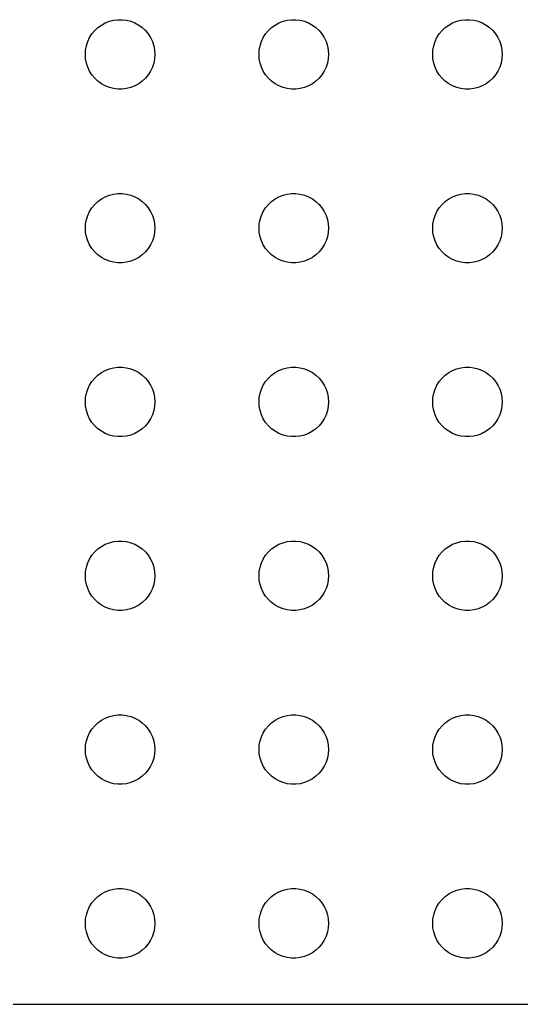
# Model space of a CAD drawing. Header units: metres. Extents: x -86 to 86, y -86 to 86.
# Drawn here: x -64.34 to -42.67, y -86 to -43.5 of the extents above; entities that cross this region are included whole.
import ezdxf

# ---------------------------------------------------------------- set-up
doc = ezdxf.new("R2010")
doc.units = ezdxf.units.M

msp = doc.modelspace()

# ---------------------------------------------------------------- linework, layer by layer
for p, q in [((-60.9561, -43.8442), (-60.8037, -43.7335)), ((-60.8037, -43.7335), (-60.6387, -43.6428)), ((-60.6387, -43.6428), (-60.4635, -43.5734)), ((-60.4635, -43.5734), (-60.2811, -43.5266)), ((-60.2811, -43.5266), (-60.0942, -43.503)), ((-60.0942, -43.503), (-59.9058, -43.503)), ((-59.9058, -43.503), (-59.7189, -43.5266)), ((-59.7189, -43.5266), (-59.5365, -43.5734)), ((-59.5365, -43.5734), (-59.3613, -43.6428)), ((-59.3613, -43.6428), (-59.1963, -43.7335)), ((-59.1963, -43.7335), (-59.0439, -43.8442)), ((-53.4561, -43.8442), (-53.3037, -43.7335)), ((-53.3037, -43.7335), (-53.1387, -43.6428)), ((-53.1387, -43.6428), (-52.9635, -43.5734)), ((-52.9635, -43.5734), (-52.7811, -43.5266)), ((-52.7811, -43.5266), (-52.5942, -43.503)), ((-52.5942, -43.503), (-52.4058, -43.503)), ((-52.4058, -43.503), (-52.2189, -43.5266)), ((-52.2189, -43.5266), (-52.0365, -43.5734)), ((-52.0365, -43.5734), (-51.8613, -43.6428)), ((-51.8613, -43.6428), (-51.6963, -43.7335)), ((-51.6963, -43.7335), (-51.5439, -43.8442)), ((-45.9561, -43.8442), (-45.8037, -43.7335)), ((-45.8037, -43.7335), (-45.6387, -43.6428)), ((-45.6387, -43.6428), (-45.4635, -43.5734)), ((-45.4635, -43.5734), (-45.2811, -43.5266)), ((-45.2811, -43.5266), (-45.0942, -43.503)), ((-45.0942, -43.503), (-44.9058, -43.503)), ((-44.9058, -43.503), (-44.7189, -43.5266)), ((-44.7189, -43.5266), (-44.5365, -43.5734)), ((-44.5365, -43.5734), (-44.3613, -43.6428)), ((-44.3613, -43.6428), (-44.1963, -43.7335)), ((-44.1963, -43.7335), (-44.0439, -43.8442)), ((-61.3145, -44.2774), (-61.2135, -44.1183)), ((-61.2135, -44.1183), (-61.0934, -43.9732)), ((-61.0934, -43.9732), (-60.9561, -43.8442)), ((-59.0439, -43.8442), (-58.9065, -43.9732)), ((-58.9065, -43.9732), (-58.7865, -44.1183)), ((-58.7865, -44.1183), (-58.6855, -44.2774)), ((-53.8145, -44.2774), (-53.7135, -44.1183)), ((-53.7135, -44.1183), (-53.5934, -43.9732)), ((-53.5934, -43.9732), (-53.4561, -43.8442)), ((-51.5439, -43.8442), (-51.4065, -43.9732)), ((-51.4065, -43.9732), (-51.2865, -44.1183)), ((-51.2865, -44.1183), (-51.1855, -44.2774)), ((-46.3145, -44.2774), (-46.2135, -44.1183)), ((-46.2135, -44.1183), (-46.0934, -43.9732)), ((-46.0934, -43.9732), (-45.9561, -43.8442)), ((-44.0439, -43.8442), (-43.9065, -43.9732)), ((-43.9065, -43.9732), (-43.7865, -44.1183)), ((-43.7865, -44.1183), (-43.6855, -44.2774)), ((-61.4529, -44.627), (-61.3947, -44.4478)), ((-61.3947, -44.4478), (-61.3145, -44.2774)), ((-58.6855, -44.2774), (-58.6053, -44.4478)), ((-58.6053, -44.4478), (-58.5471, -44.627)), ((-53.9529, -44.627), (-53.8947, -44.4478)), ((-53.8947, -44.4478), (-53.8145, -44.2774)), ((-51.1855, -44.2774), (-51.1053, -44.4478)), ((-51.1053, -44.4478), (-51.0471, -44.627)), ((-46.4529, -44.627), (-46.3947, -44.4478)), ((-46.3947, -44.4478), (-46.3145, -44.2774)), ((-43.6855, -44.2774), (-43.6053, -44.4478)), ((-43.6053, -44.4478), (-43.5471, -44.627)), ((-61.5, -45), (-61.4882, -44.812)), ((-61.4882, -45.188), (-61.5, -45)), ((-61.4882, -44.812), (-61.4529, -44.627)), ((-58.5471, -44.627), (-58.5118, -44.812)), ((-58.5118, -44.812), (-58.5, -45)), ((-58.5, -45), (-58.5118, -45.188)), ((-54, -45), (-53.9882, -44.812)), ((-53.9882, -45.188), (-54, -45)), ((-53.9882, -44.812), (-53.9529, -44.627)), ((-51.0471, -44.627), (-51.0118, -44.812)), ((-51.0118, -44.812), (-51, -45)), ((-51, -45), (-51.0118, -45.188)), ((-46.5, -45), (-46.4882, -44.812)), ((-46.4882, -45.188), (-46.5, -45)), ((-46.4882, -44.812), (-46.4529, -44.627)), ((-43.5471, -44.627), (-43.5118, -44.812)), ((-43.5118, -44.812), (-43.5, -45)), ((-43.5, -45), (-43.5118, -45.188)), ((-61.4529, -45.373), (-61.4882, -45.188)), ((-61.3947, -45.5522), (-61.4529, -45.373)), ((-58.5471, -45.373), (-58.6053, -45.5522)), ((-58.5118, -45.188), (-58.5471, -45.373)), ((-53.9529, -45.373), (-53.9882, -45.188)), ((-53.8947, -45.5522), (-53.9529, -45.373)), ((-51.0471, -45.373), (-51.1053, -45.5522)), ((-51.0118, -45.188), (-51.0471, -45.373)), ((-46.4529, -45.373), (-46.4882, -45.188)), ((-46.3947, -45.5522), (-46.4529, -45.373)), ((-43.5471, -45.373), (-43.6053, -45.5522)), ((-43.5118, -45.188), (-43.5471, -45.373)), ((-61.3145, -45.7226), (-61.3947, -45.5522)), ((-61.2135, -45.8817), (-61.3145, -45.7226)), ((-61.0934, -46.0268), (-61.2135, -45.8817)), ((-58.7865, -45.8817), (-58.9065, -46.0268)), ((-58.6855, -45.7226), (-58.7865, -45.8817)), ((-58.6053, -45.5522), (-58.6855, -45.7226)), ((-53.8145, -45.7226), (-53.8947, -45.5522)), ((-53.7135, -45.8817), (-53.8145, -45.7226)), ((-53.5934, -46.0268), (-53.7135, -45.8817)), ((-51.2865, -45.8817), (-51.4065, -46.0268)), ((-51.1855, -45.7226), (-51.2865, -45.8817)), ((-51.1053, -45.5522), (-51.1855, -45.7226)), ((-46.3145, -45.7226), (-46.3947, -45.5522)), ((-46.2135, -45.8817), (-46.3145, -45.7226)), ((-46.0934, -46.0268), (-46.2135, -45.8817)), ((-43.7865, -45.8817), (-43.9065, -46.0268)), ((-43.6855, -45.7226), (-43.7865, -45.8817)), ((-43.6053, -45.5522), (-43.6855, -45.7226)), ((-60.9561, -46.1558), (-61.0934, -46.0268)), ((-60.8037, -46.2665), (-60.9561, -46.1558)), ((-60.6387, -46.3572), (-60.8037, -46.2665)), ((-59.1963, -46.2665), (-59.3613, -46.3572)), ((-59.0439, -46.1558), (-59.1963, -46.2665)), ((-58.9065, -46.0268), (-59.0439, -46.1558)), ((-53.4561, -46.1558), (-53.5934, -46.0268)), ((-53.3037, -46.2665), (-53.4561, -46.1558)), ((-53.1387, -46.3572), (-53.3037, -46.2665)), ((-51.6963, -46.2665), (-51.8613, -46.3572)), ((-51.5439, -46.1558), (-51.6963, -46.2665)), ((-51.4065, -46.0268), (-51.5439, -46.1558)), ((-45.9561, -46.1558), (-46.0934, -46.0268)), ((-45.8037, -46.2665), (-45.9561, -46.1558)), ((-45.6387, -46.3572), (-45.8037, -46.2665)), ((-44.1963, -46.2665), (-44.3613, -46.3572)), ((-44.0439, -46.1558), (-44.1963, -46.2665)), ((-43.9065, -46.0268), (-44.0439, -46.1558)), ((-60.4635, -46.4266), (-60.6387, -46.3572)), ((-60.2811, -46.4734), (-60.4635, -46.4266)), ((-60.0942, -46.497), (-60.2811, -46.4734)), ((-59.9058, -46.497), (-60.0942, -46.497)), ((-59.7189, -46.4734), (-59.9058, -46.497)), ((-59.5365, -46.4266), (-59.7189, -46.4734)), ((-59.3613, -46.3572), (-59.5365, -46.4266)), ((-52.9635, -46.4266), (-53.1387, -46.3572)), ((-52.7811, -46.4734), (-52.9635, -46.4266)), ((-52.5942, -46.497), (-52.7811, -46.4734)), ((-52.4058, -46.497), (-52.5942, -46.497)), ((-52.2189, -46.4734), (-52.4058, -46.497)), ((-52.0365, -46.4266), (-52.2189, -46.4734)), ((-51.8613, -46.3572), (-52.0365, -46.4266)), ((-45.4635, -46.4266), (-45.6387, -46.3572)), ((-45.2811, -46.4734), (-45.4635, -46.4266)), ((-45.0942, -46.497), (-45.2811, -46.4734)), ((-44.9058, -46.497), (-45.0942, -46.497)), ((-44.7189, -46.4734), (-44.9058, -46.497)), ((-44.5365, -46.4266), (-44.7189, -46.4734)), ((-44.3613, -46.3572), (-44.5365, -46.4266)), ((-61.0934, -51.4732), (-60.9561, -51.3442)), ((-60.9561, -51.3442), (-60.8037, -51.2335)), ((-60.8037, -51.2335), (-60.6387, -51.1428)), ((-60.6387, -51.1428), (-60.4635, -51.0734)), ((-60.4635, -51.0734), (-60.2811, -51.0266)), ((-60.2811, -51.0266), (-60.0942, -51.003)), ((-60.0942, -51.003), (-59.9058, -51.003)), ((-59.9058, -51.003), (-59.7189, -51.0266)), ((-59.7189, -51.0266), (-59.5365, -51.0734)), ((-59.5365, -51.0734), (-59.3613, -51.1428)), ((-59.3613, -51.1428), (-59.1963, -51.2335)), ((-59.1963, -51.2335), (-59.0439, -51.3442)), ((-59.0439, -51.3442), (-58.9065, -51.4732)), ((-53.5934, -51.4732), (-53.4561, -51.3442)), ((-53.4561, -51.3442), (-53.3037, -51.2335)), ((-53.3037, -51.2335), (-53.1387, -51.1428)), ((-53.1387, -51.1428), (-52.9635, -51.0734)), ((-52.9635, -51.0734), (-52.7811, -51.0266)), ((-52.7811, -51.0266), (-52.5942, -51.003)), ((-52.5942, -51.003), (-52.4058, -51.003)), ((-52.4058, -51.003), (-52.2189, -51.0266)), ((-52.2189, -51.0266), (-52.0365, -51.0734)), ((-52.0365, -51.0734), (-51.8613, -51.1428)), ((-51.8613, -51.1428), (-51.6963, -51.2335)), ((-51.6963, -51.2335), (-51.5439, -51.3442)), ((-51.5439, -51.3442), (-51.4065, -51.4732)), ((-46.0934, -51.4732), (-45.9561, -51.3442)), ((-45.9561, -51.3442), (-45.8037, -51.2335)), ((-45.8037, -51.2335), (-45.6387, -51.1428)), ((-45.6387, -51.1428), (-45.4635, -51.0734)), ((-45.4635, -51.0734), (-45.2811, -51.0266)), ((-45.2811, -51.0266), (-45.0942, -51.003)), ((-45.0942, -51.003), (-44.9058, -51.003)), ((-44.9058, -51.003), (-44.7189, -51.0266)), ((-44.7189, -51.0266), (-44.5365, -51.0734)), ((-44.5365, -51.0734), (-44.3613, -51.1428)), ((-44.3613, -51.1428), (-44.1963, -51.2335)), ((-44.1963, -51.2335), (-44.0439, -51.3442)), ((-44.0439, -51.3442), (-43.9065, -51.4732)), ((-61.3947, -51.9478), (-61.3145, -51.7774)), ((-61.3145, -51.7774), (-61.2135, -51.6183)), ((-61.2135, -51.6183), (-61.0934, -51.4732)), ((-58.9065, -51.4732), (-58.7865, -51.6183)), ((-58.7865, -51.6183), (-58.6855, -51.7774)), ((-58.6855, -51.7774), (-58.6053, -51.9478)), ((-53.8947, -51.9478), (-53.8145, -51.7774)), ((-53.8145, -51.7774), (-53.7135, -51.6183)), ((-53.7135, -51.6183), (-53.5934, -51.4732)), ((-51.4065, -51.4732), (-51.2865, -51.6183)), ((-51.2865, -51.6183), (-51.1855, -51.7774)), ((-51.1855, -51.7774), (-51.1053, -51.9478)), ((-46.3947, -51.9478), (-46.3145, -51.7774)), ((-46.3145, -51.7774), (-46.2135, -51.6183)), ((-46.2135, -51.6183), (-46.0934, -51.4732)), ((-43.9065, -51.4732), (-43.7865, -51.6183)), ((-43.7865, -51.6183), (-43.6855, -51.7774)), ((-43.6855, -51.7774), (-43.6053, -51.9478)), ((-61.4882, -52.312), (-61.4529, -52.127)), ((-61.4529, -52.127), (-61.3947, -51.9478)), ((-58.6053, -51.9478), (-58.5471, -52.127)), ((-58.5471, -52.127), (-58.5118, -52.312)), ((-53.9882, -52.312), (-53.9529, -52.127)), ((-53.9529, -52.127), (-53.8947, -51.9478)), ((-51.1053, -51.9478), (-51.0471, -52.127)), ((-51.0471, -52.127), (-51.0118, -52.312)), ((-46.4882, -52.312), (-46.4529, -52.127)), ((-46.4529, -52.127), (-46.3947, -51.9478)), ((-43.6053, -51.9478), (-43.5471, -52.127)), ((-43.5471, -52.127), (-43.5118, -52.312)), ((-61.5, -52.5), (-61.4882, -52.312)), ((-61.4882, -52.688), (-61.5, -52.5)), ((-61.4529, -52.873), (-61.4882, -52.688)), ((-58.5118, -52.688), (-58.5471, -52.873)), ((-58.5118, -52.312), (-58.5, -52.5)), ((-58.5, -52.5), (-58.5118, -52.688)), ((-54, -52.5), (-53.9882, -52.312)), ((-53.9882, -52.688), (-54, -52.5)), ((-53.9529, -52.873), (-53.9882, -52.688)), ((-51.0118, -52.688), (-51.0471, -52.873)), ((-51.0118, -52.312), (-51, -52.5)), ((-51, -52.5), (-51.0118, -52.688)), ((-46.5, -52.5), (-46.4882, -52.312)), ((-46.4882, -52.688), (-46.5, -52.5)), ((-46.4529, -52.873), (-46.4882, -52.688)), ((-43.5118, -52.688), (-43.5471, -52.873)), ((-43.5118, -52.312), (-43.5, -52.5)), ((-43.5, -52.5), (-43.5118, -52.688)), ((-61.3947, -53.0522), (-61.4529, -52.873)), ((-61.3145, -53.2226), (-61.3947, -53.0522)), ((-58.6053, -53.0522), (-58.6855, -53.2226)), ((-58.5471, -52.873), (-58.6053, -53.0522)), ((-53.8947, -53.0522), (-53.9529, -52.873)), ((-53.8145, -53.2226), (-53.8947, -53.0522)), ((-51.1053, -53.0522), (-51.1855, -53.2226)), ((-51.0471, -52.873), (-51.1053, -53.0522)), ((-46.3947, -53.0522), (-46.4529, -52.873)), ((-46.3145, -53.2226), (-46.3947, -53.0522)), ((-43.6053, -53.0522), (-43.6855, -53.2226)), ((-43.5471, -52.873), (-43.6053, -53.0522)), ((-61.2135, -53.3817), (-61.3145, -53.2226)), ((-61.0934, -53.5268), (-61.2135, -53.3817)), ((-60.9561, -53.6558), (-61.0934, -53.5268)), ((-58.9065, -53.5268), (-59.0439, -53.6558)), ((-58.7865, -53.3817), (-58.9065, -53.5268)), ((-58.6855, -53.2226), (-58.7865, -53.3817)), ((-53.7135, -53.3817), (-53.8145, -53.2226)), ((-53.5934, -53.5268), (-53.7135, -53.3817)), ((-53.4561, -53.6558), (-53.5934, -53.5268)), ((-51.4065, -53.5268), (-51.5439, -53.6558)), ((-51.2865, -53.3817), (-51.4065, -53.5268)), ((-51.1855, -53.2226), (-51.2865, -53.3817)), ((-46.2135, -53.3817), (-46.3145, -53.2226)), ((-46.0934, -53.5268), (-46.2135, -53.3817)), ((-45.9561, -53.6558), (-46.0934, -53.5268)), ((-43.9065, -53.5268), (-44.0439, -53.6558)), ((-43.7865, -53.3817), (-43.9065, -53.5268)), ((-43.6855, -53.2226), (-43.7865, -53.3817)), ((-60.8037, -53.7665), (-60.9561, -53.6558)), ((-60.6387, -53.8572), (-60.8037, -53.7665)), ((-60.4635, -53.9266), (-60.6387, -53.8572)), ((-60.2811, -53.9734), (-60.4635, -53.9266)), ((-59.5365, -53.9266), (-59.7189, -53.9734)), ((-59.3613, -53.8572), (-59.5365, -53.9266)), ((-59.1963, -53.7665), (-59.3613, -53.8572)), ((-59.0439, -53.6558), (-59.1963, -53.7665)), ((-53.3037, -53.7665), (-53.4561, -53.6558)), ((-53.1387, -53.8572), (-53.3037, -53.7665)), ((-52.9635, -53.9266), (-53.1387, -53.8572)), ((-52.7811, -53.9734), (-52.9635, -53.9266)), ((-52.0365, -53.9266), (-52.2189, -53.9734)), ((-51.8613, -53.8572), (-52.0365, -53.9266)), ((-51.6963, -53.7665), (-51.8613, -53.8572)), ((-51.5439, -53.6558), (-51.6963, -53.7665)), ((-45.8037, -53.7665), (-45.9561, -53.6558)), ((-45.6387, -53.8572), (-45.8037, -53.7665)), ((-45.4635, -53.9266), (-45.6387, -53.8572)), ((-45.2811, -53.9734), (-45.4635, -53.9266)), ((-44.5365, -53.9266), (-44.7189, -53.9734)), ((-44.3613, -53.8572), (-44.5365, -53.9266)), ((-44.1963, -53.7665), (-44.3613, -53.8572)), ((-44.0439, -53.6558), (-44.1963, -53.7665)), ((-60.0942, -53.997), (-60.2811, -53.9734)), ((-59.9058, -53.997), (-60.0942, -53.997)), ((-59.7189, -53.9734), (-59.9058, -53.997)), ((-52.5942, -53.997), (-52.7811, -53.9734)), ((-52.4058, -53.997), (-52.5942, -53.997)), ((-52.2189, -53.9734), (-52.4058, -53.997)), ((-45.0942, -53.997), (-45.2811, -53.9734)), ((-44.9058, -53.997), (-45.0942, -53.997)), ((-44.7189, -53.9734), (-44.9058, -53.997)), ((-60.6387, -58.6428), (-60.4635, -58.5734)), ((-60.4635, -58.5734), (-60.2811, -58.5266)), ((-60.2811, -58.5266), (-60.0942, -58.503)), ((-60.0942, -58.503), (-59.9058, -58.503)), ((-59.9058, -58.503), (-59.7189, -58.5266)), ((-59.7189, -58.5266), (-59.5365, -58.5734)), ((-59.5365, -58.5734), (-59.3613, -58.6428)), ((-53.1387, -58.6428), (-52.9635, -58.5734)), ((-52.9635, -58.5734), (-52.7811, -58.5266)), ((-52.7811, -58.5266), (-52.5942, -58.503)), ((-52.5942, -58.503), (-52.4058, -58.503)), ((-52.4058, -58.503), (-52.2189, -58.5266)), ((-52.2189, -58.5266), (-52.0365, -58.5734)), ((-52.0365, -58.5734), (-51.8613, -58.6428)), ((-45.6387, -58.6428), (-45.4635, -58.5734)), ((-45.4635, -58.5734), (-45.2811, -58.5266)), ((-45.2811, -58.5266), (-45.0942, -58.503)), ((-45.0942, -58.503), (-44.9058, -58.503)), ((-44.9058, -58.503), (-44.7189, -58.5266)), ((-44.7189, -58.5266), (-44.5365, -58.5734)), ((-44.5365, -58.5734), (-44.3613, -58.6428)), ((-61.2135, -59.1183), (-61.0934, -58.9732)), ((-61.0934, -58.9732), (-60.9561, -58.8442)), ((-60.9561, -58.8442), (-60.8037, -58.7335)), ((-60.8037, -58.7335), (-60.6387, -58.6428)), ((-59.3613, -58.6428), (-59.1963, -58.7335)), ((-59.1963, -58.7335), (-59.0439, -58.8442)), ((-59.0439, -58.8442), (-58.9065, -58.9732)), ((-58.9065, -58.9732), (-58.7865, -59.1183)), ((-53.7135, -59.1183), (-53.5934, -58.9732)), ((-53.5934, -58.9732), (-53.4561, -58.8442)), ((-53.4561, -58.8442), (-53.3037, -58.7335)), ((-53.3037, -58.7335), (-53.1387, -58.6428)), ((-51.8613, -58.6428), (-51.6963, -58.7335)), ((-51.6963, -58.7335), (-51.5439, -58.8442)), ((-51.5439, -58.8442), (-51.4065, -58.9732)), ((-51.4065, -58.9732), (-51.2865, -59.1183)), ((-46.2135, -59.1183), (-46.0934, -58.9732)), ((-46.0934, -58.9732), (-45.9561, -58.8442)), ((-45.9561, -58.8442), (-45.8037, -58.7335)), ((-45.8037, -58.7335), (-45.6387, -58.6428)), ((-44.3613, -58.6428), (-44.1963, -58.7335)), ((-44.1963, -58.7335), (-44.0439, -58.8442)), ((-44.0439, -58.8442), (-43.9065, -58.9732)), ((-43.9065, -58.9732), (-43.7865, -59.1183)), ((-61.4529, -59.627), (-61.3947, -59.4478)), ((-61.3947, -59.4478), (-61.3145, -59.2774)), ((-61.3145, -59.2774), (-61.2135, -59.1183)), ((-58.7865, -59.1183), (-58.6855, -59.2774)), ((-58.6855, -59.2774), (-58.6053, -59.4478)), ((-58.6053, -59.4478), (-58.5471, -59.627)), ((-53.9529, -59.627), (-53.8947, -59.4478)), ((-53.8947, -59.4478), (-53.8145, -59.2774)), ((-53.8145, -59.2774), (-53.7135, -59.1183)), ((-51.2865, -59.1183), (-51.1855, -59.2774)), ((-51.1855, -59.2774), (-51.1053, -59.4478)), ((-51.1053, -59.4478), (-51.0471, -59.627)), ((-46.4529, -59.627), (-46.3947, -59.4478)), ((-46.3947, -59.4478), (-46.3145, -59.2774)), ((-46.3145, -59.2774), (-46.2135, -59.1183)), ((-43.7865, -59.1183), (-43.6855, -59.2774)), ((-43.6855, -59.2774), (-43.6053, -59.4478)), ((-43.6053, -59.4478), (-43.5471, -59.627)), ((-61.5, -60), (-61.4882, -59.812)), ((-61.4882, -59.812), (-61.4529, -59.627)), ((-58.5471, -59.627), (-58.5118, -59.812)), ((-58.5118, -59.812), (-58.5, -60)), ((-54, -60), (-53.9882, -59.812)), ((-53.9882, -59.812), (-53.9529, -59.627)), ((-51.0471, -59.627), (-51.0118, -59.812)), ((-51.0118, -59.812), (-51, -60)), ((-46.5, -60), (-46.4882, -59.812)), ((-46.4882, -59.812), (-46.4529, -59.627)), ((-43.5471, -59.627), (-43.5118, -59.812)), ((-43.5118, -59.812), (-43.5, -60)), ((-61.4882, -60.188), (-61.5, -60)), ((-61.4529, -60.373), (-61.4882, -60.188)), ((-58.5118, -60.188), (-58.5471, -60.373)), ((-58.5, -60), (-58.5118, -60.188)), ((-53.9882, -60.188), (-54, -60)), ((-53.9529, -60.373), (-53.9882, -60.188)), ((-51.0118, -60.188), (-51.0471, -60.373)), ((-51, -60), (-51.0118, -60.188)), ((-46.4882, -60.188), (-46.5, -60)), ((-46.4529, -60.373), (-46.4882, -60.188)), ((-43.5118, -60.188), (-43.5471, -60.373)), ((-43.5, -60), (-43.5118, -60.188)), ((-61.3947, -60.5522), (-61.4529, -60.373)), ((-61.3145, -60.7226), (-61.3947, -60.5522)), ((-61.2135, -60.8817), (-61.3145, -60.7226)), ((-58.6855, -60.7226), (-58.7865, -60.8817)), ((-58.6053, -60.5522), (-58.6855, -60.7226)), ((-58.5471, -60.373), (-58.6053, -60.5522)), ((-53.8947, -60.5522), (-53.9529, -60.373)), ((-53.8145, -60.7226), (-53.8947, -60.5522)), ((-53.7135, -60.8817), (-53.8145, -60.7226)), ((-51.1855, -60.7226), (-51.2865, -60.8817)), ((-51.1053, -60.5522), (-51.1855, -60.7226)), ((-51.0471, -60.373), (-51.1053, -60.5522)), ((-46.3947, -60.5522), (-46.4529, -60.373)), ((-46.3145, -60.7226), (-46.3947, -60.5522)), ((-46.2135, -60.8817), (-46.3145, -60.7226)), ((-43.6855, -60.7226), (-43.7865, -60.8817)), ((-43.6053, -60.5522), (-43.6855, -60.7226)), ((-43.5471, -60.373), (-43.6053, -60.5522)), ((-61.0934, -61.0268), (-61.2135, -60.8817)), ((-60.9561, -61.1558), (-61.0934, -61.0268)), ((-60.8037, -61.2665), (-60.9561, -61.1558)), ((-59.0439, -61.1558), (-59.1963, -61.2665)), ((-58.9065, -61.0268), (-59.0439, -61.1558)), ((-58.7865, -60.8817), (-58.9065, -61.0268)), ((-53.5934, -61.0268), (-53.7135, -60.8817)), ((-53.4561, -61.1558), (-53.5934, -61.0268)), ((-53.3037, -61.2665), (-53.4561, -61.1558)), ((-51.5439, -61.1558), (-51.6963, -61.2665)), ((-51.4065, -61.0268), (-51.5439, -61.1558)), ((-51.2865, -60.8817), (-51.4065, -61.0268)), ((-46.0934, -61.0268), (-46.2135, -60.8817)), ((-45.9561, -61.1558), (-46.0934, -61.0268)), ((-45.8037, -61.2665), (-45.9561, -61.1558)), ((-44.0439, -61.1558), (-44.1963, -61.2665)), ((-43.9065, -61.0268), (-44.0439, -61.1558)), ((-43.7865, -60.8817), (-43.9065, -61.0268)), ((-60.6387, -61.3572), (-60.8037, -61.2665)), ((-60.4635, -61.4266), (-60.6387, -61.3572)), ((-60.2811, -61.4734), (-60.4635, -61.4266)), ((-60.0942, -61.497), (-60.2811, -61.4734)), ((-59.9058, -61.497), (-60.0942, -61.497)), ((-59.7189, -61.4734), (-59.9058, -61.497)), ((-59.5365, -61.4266), (-59.7189, -61.4734)), ((-59.3613, -61.3572), (-59.5365, -61.4266)), ((-59.1963, -61.2665), (-59.3613, -61.3572)), ((-53.1387, -61.3572), (-53.3037, -61.2665)), ((-52.9635, -61.4266), (-53.1387, -61.3572)), ((-52.7811, -61.4734), (-52.9635, -61.4266)), ((-52.5942, -61.497), (-52.7811, -61.4734)), ((-52.4058, -61.497), (-52.5942, -61.497)), ((-52.2189, -61.4734), (-52.4058, -61.497)), ((-52.0365, -61.4266), (-52.2189, -61.4734)), ((-51.8613, -61.3572), (-52.0365, -61.4266)), ((-51.6963, -61.2665), (-51.8613, -61.3572)), ((-45.6387, -61.3572), (-45.8037, -61.2665)), ((-45.4635, -61.4266), (-45.6387, -61.3572)), ((-45.2811, -61.4734), (-45.4635, -61.4266)), ((-45.0942, -61.497), (-45.2811, -61.4734)), ((-44.9058, -61.497), (-45.0942, -61.497)), ((-44.7189, -61.4734), (-44.9058, -61.497)), ((-44.5365, -61.4266), (-44.7189, -61.4734)), ((-44.3613, -61.3572), (-44.5365, -61.4266)), ((-44.1963, -61.2665), (-44.3613, -61.3572)), ((-60.9561, -66.3442), (-60.8037, -66.2335)), ((-60.8037, -66.2335), (-60.6387, -66.1428)), ((-60.6387, -66.1428), (-60.4635, -66.0734)), ((-60.4635, -66.0734), (-60.2811, -66.0266)), ((-60.2811, -66.0266), (-60.0942, -66.003)), ((-60.0942, -66.003), (-59.9058, -66.003)), ((-59.9058, -66.003), (-59.7189, -66.0266)), ((-59.7189, -66.0266), (-59.5365, -66.0734)), ((-59.5365, -66.0734), (-59.3613, -66.1428)), ((-59.3613, -66.1428), (-59.1963, -66.2335)), ((-59.1963, -66.2335), (-59.0439, -66.3442)), ((-53.4561, -66.3442), (-53.3037, -66.2335)), ((-53.3037, -66.2335), (-53.1387, -66.1428)), ((-53.1387, -66.1428), (-52.9635, -66.0734)), ((-52.9635, -66.0734), (-52.7811, -66.0266)), ((-52.7811, -66.0266), (-52.5942, -66.003)), ((-52.5942, -66.003), (-52.4058, -66.003)), ((-52.4058, -66.003), (-52.2189, -66.0266)), ((-52.2189, -66.0266), (-52.0365, -66.0734)), ((-52.0365, -66.0734), (-51.8613, -66.1428)), ((-51.8613, -66.1428), (-51.6963, -66.2335)), ((-51.6963, -66.2335), (-51.5439, -66.3442)), ((-45.9561, -66.3442), (-45.8037, -66.2335)), ((-45.8037, -66.2335), (-45.6387, -66.1428)), ((-45.6387, -66.1428), (-45.4635, -66.0734)), ((-45.4635, -66.0734), (-45.2811, -66.0266)), ((-45.2811, -66.0266), (-45.0942, -66.003)), ((-45.0942, -66.003), (-44.9058, -66.003)), ((-44.9058, -66.003), (-44.7189, -66.0266)), ((-44.7189, -66.0266), (-44.5365, -66.0734)), ((-44.5365, -66.0734), (-44.3613, -66.1428)), ((-44.3613, -66.1428), (-44.1963, -66.2335)), ((-44.1963, -66.2335), (-44.0439, -66.3442)), ((-61.3145, -66.7774), (-61.2135, -66.6183)), ((-61.2135, -66.6183), (-61.0934, -66.4732)), ((-61.0934, -66.4732), (-60.9561, -66.3442)), ((-59.0439, -66.3442), (-58.9065, -66.4732)), ((-58.9065, -66.4732), (-58.7865, -66.6183)), ((-58.7865, -66.6183), (-58.6855, -66.7774)), ((-53.8145, -66.7774), (-53.7135, -66.6183)), ((-53.7135, -66.6183), (-53.5934, -66.4732)), ((-53.5934, -66.4732), (-53.4561, -66.3442)), ((-51.5439, -66.3442), (-51.4065, -66.4732)), ((-51.4065, -66.4732), (-51.2865, -66.6183)), ((-51.2865, -66.6183), (-51.1855, -66.7774)), ((-46.3145, -66.7774), (-46.2135, -66.6183)), ((-46.2135, -66.6183), (-46.0934, -66.4732)), ((-46.0934, -66.4732), (-45.9561, -66.3442)), ((-44.0439, -66.3442), (-43.9065, -66.4732)), ((-43.9065, -66.4732), (-43.7865, -66.6183)), ((-43.7865, -66.6183), (-43.6855, -66.7774)), ((-61.4882, -67.312), (-61.4529, -67.127)), ((-61.4529, -67.127), (-61.3947, -66.9478)), ((-61.3947, -66.9478), (-61.3145, -66.7774)), ((-58.6855, -66.7774), (-58.6053, -66.9478)), ((-58.6053, -66.9478), (-58.5471, -67.127)), ((-58.5471, -67.127), (-58.5118, -67.312)), ((-53.9882, -67.312), (-53.9529, -67.127)), ((-53.9529, -67.127), (-53.8947, -66.9478)), ((-53.8947, -66.9478), (-53.8145, -66.7774)), ((-51.1855, -66.7774), (-51.1053, -66.9478)), ((-51.1053, -66.9478), (-51.0471, -67.127)), ((-51.0471, -67.127), (-51.0118, -67.312)), ((-46.4882, -67.312), (-46.4529, -67.127)), ((-46.4529, -67.127), (-46.3947, -66.9478)), ((-46.3947, -66.9478), (-46.3145, -66.7774)), ((-43.6855, -66.7774), (-43.6053, -66.9478)), ((-43.6053, -66.9478), (-43.5471, -67.127)), ((-43.5471, -67.127), (-43.5118, -67.312)), ((-61.5, -67.5), (-61.4882, -67.312)), ((-61.4882, -67.688), (-61.5, -67.5)), ((-58.5118, -67.312), (-58.5, -67.5)), ((-58.5, -67.5), (-58.5118, -67.688)), ((-54, -67.5), (-53.9882, -67.312)), ((-53.9882, -67.688), (-54, -67.5)), ((-51.0118, -67.312), (-51, -67.5)), ((-51, -67.5), (-51.0118, -67.688)), ((-46.5, -67.5), (-46.4882, -67.312)), ((-46.4882, -67.688), (-46.5, -67.5)), ((-43.5118, -67.312), (-43.5, -67.5)), ((-43.5, -67.5), (-43.5118, -67.688)), ((-61.4529, -67.873), (-61.4882, -67.688)), ((-61.3947, -68.0522), (-61.4529, -67.873)), ((-58.5471, -67.873), (-58.6053, -68.0522)), ((-58.5118, -67.688), (-58.5471, -67.873)), ((-53.9529, -67.873), (-53.9882, -67.688)), ((-53.8947, -68.0522), (-53.9529, -67.873)), ((-51.0471, -67.873), (-51.1053, -68.0522)), ((-51.0118, -67.688), (-51.0471, -67.873)), ((-46.4529, -67.873), (-46.4882, -67.688)), ((-46.3947, -68.0522), (-46.4529, -67.873)), ((-43.5471, -67.873), (-43.6053, -68.0522)), ((-43.5118, -67.688), (-43.5471, -67.873)), ((-61.3145, -68.2226), (-61.3947, -68.0522)), ((-61.2135, -68.3817), (-61.3145, -68.2226)), ((-61.0934, -68.5268), (-61.2135, -68.3817)), ((-58.7865, -68.3817), (-58.9065, -68.5268)), ((-58.6855, -68.2226), (-58.7865, -68.3817)), ((-58.6053, -68.0522), (-58.6855, -68.2226)), ((-53.8145, -68.2226), (-53.8947, -68.0522)), ((-53.7135, -68.3817), (-53.8145, -68.2226)), ((-53.5934, -68.5268), (-53.7135, -68.3817)), ((-51.2865, -68.3817), (-51.4065, -68.5268)), ((-51.1855, -68.2226), (-51.2865, -68.3817)), ((-51.1053, -68.0522), (-51.1855, -68.2226)), ((-46.3145, -68.2226), (-46.3947, -68.0522)), ((-46.2135, -68.3817), (-46.3145, -68.2226)), ((-46.0934, -68.5268), (-46.2135, -68.3817)), ((-43.7865, -68.3817), (-43.9065, -68.5268)), ((-43.6855, -68.2226), (-43.7865, -68.3817)), ((-43.6053, -68.0522), (-43.6855, -68.2226)), ((-60.9561, -68.6558), (-61.0934, -68.5268)), ((-60.8037, -68.7665), (-60.9561, -68.6558)), ((-60.6387, -68.8572), (-60.8037, -68.7665)), ((-59.1963, -68.7665), (-59.3613, -68.8572)), ((-59.0439, -68.6558), (-59.1963, -68.7665)), ((-58.9065, -68.5268), (-59.0439, -68.6558)), ((-53.4561, -68.6558), (-53.5934, -68.5268)), ((-53.3037, -68.7665), (-53.4561, -68.6558)), ((-53.1387, -68.8572), (-53.3037, -68.7665)), ((-51.6963, -68.7665), (-51.8613, -68.8572)), ((-51.5439, -68.6558), (-51.6963, -68.7665)), ((-51.4065, -68.5268), (-51.5439, -68.6558)), ((-45.9561, -68.6558), (-46.0934, -68.5268)), ((-45.8037, -68.7665), (-45.9561, -68.6558)), ((-45.6387, -68.8572), (-45.8037, -68.7665)), ((-44.1963, -68.7665), (-44.3613, -68.8572)), ((-44.0439, -68.6558), (-44.1963, -68.7665)), ((-43.9065, -68.5268), (-44.0439, -68.6558)), ((-60.4635, -68.9266), (-60.6387, -68.8572)), ((-60.2811, -68.9734), (-60.4635, -68.9266)), ((-60.0942, -68.997), (-60.2811, -68.9734)), ((-59.9058, -68.997), (-60.0942, -68.997)), ((-59.7189, -68.9734), (-59.9058, -68.997)), ((-59.5365, -68.9266), (-59.7189, -68.9734)), ((-59.3613, -68.8572), (-59.5365, -68.9266)), ((-52.9635, -68.9266), (-53.1387, -68.8572)), ((-52.7811, -68.9734), (-52.9635, -68.9266)), ((-52.5942, -68.997), (-52.7811, -68.9734)), ((-52.4058, -68.997), (-52.5942, -68.997)), ((-52.2189, -68.9734), (-52.4058, -68.997)), ((-52.0365, -68.9266), (-52.2189, -68.9734)), ((-51.8613, -68.8572), (-52.0365, -68.9266)), ((-45.4635, -68.9266), (-45.6387, -68.8572)), ((-45.2811, -68.9734), (-45.4635, -68.9266)), ((-45.0942, -68.997), (-45.2811, -68.9734)), ((-44.9058, -68.997), (-45.0942, -68.997)), ((-44.7189, -68.9734), (-44.9058, -68.997)), ((-44.5365, -68.9266), (-44.7189, -68.9734)), ((-44.3613, -68.8572), (-44.5365, -68.9266)), ((-60.2811, -73.5266), (-60.0942, -73.503)), ((-60.0942, -73.503), (-59.9058, -73.503)), ((-59.9058, -73.503), (-59.7189, -73.5266)), ((-52.7811, -73.5266), (-52.5942, -73.503)), ((-52.5942, -73.503), (-52.4058, -73.503)), ((-52.4058, -73.503), (-52.2189, -73.5266)), ((-45.2811, -73.5266), (-45.0942, -73.503)), ((-45.0942, -73.503), (-44.9058, -73.503)), ((-44.9058, -73.503), (-44.7189, -73.5266)), ((-61.0934, -73.9732), (-60.9561, -73.8442)), ((-60.9561, -73.8442), (-60.8037, -73.7335)), ((-60.8037, -73.7335), (-60.6387, -73.6428)), ((-60.6387, -73.6428), (-60.4635, -73.5734)), ((-60.4635, -73.5734), (-60.2811, -73.5266)), ((-59.7189, -73.5266), (-59.5365, -73.5734)), ((-59.5365, -73.5734), (-59.3613, -73.6428)), ((-59.3613, -73.6428), (-59.1963, -73.7335)), ((-59.1963, -73.7335), (-59.0439, -73.8442)), ((-59.0439, -73.8442), (-58.9065, -73.9732)), ((-53.5934, -73.9732), (-53.4561, -73.8442)), ((-53.4561, -73.8442), (-53.3037, -73.7335)), ((-53.3037, -73.7335), (-53.1387, -73.6428)), ((-53.1387, -73.6428), (-52.9635, -73.5734)), ((-52.9635, -73.5734), (-52.7811, -73.5266)), ((-52.2189, -73.5266), (-52.0365, -73.5734)), ((-52.0365, -73.5734), (-51.8613, -73.6428)), ((-51.8613, -73.6428), (-51.6963, -73.7335)), ((-51.6963, -73.7335), (-51.5439, -73.8442)), ((-51.5439, -73.8442), (-51.4065, -73.9732)), ((-46.0934, -73.9732), (-45.9561, -73.8442)), ((-45.9561, -73.8442), (-45.8037, -73.7335)), ((-45.8037, -73.7335), (-45.6387, -73.6428)), ((-45.6387, -73.6428), (-45.4635, -73.5734)), ((-45.4635, -73.5734), (-45.2811, -73.5266)), ((-44.7189, -73.5266), (-44.5365, -73.5734)), ((-44.5365, -73.5734), (-44.3613, -73.6428)), ((-44.3613, -73.6428), (-44.1963, -73.7335)), ((-44.1963, -73.7335), (-44.0439, -73.8442)), ((-44.0439, -73.8442), (-43.9065, -73.9732)), ((-61.3947, -74.4478), (-61.3145, -74.2774)), ((-61.3145, -74.2774), (-61.2135, -74.1183)), ((-61.2135, -74.1183), (-61.0934, -73.9732)), ((-58.9065, -73.9732), (-58.7865, -74.1183)), ((-58.7865, -74.1183), (-58.6855, -74.2774)), ((-58.6855, -74.2774), (-58.6053, -74.4478)), ((-53.8947, -74.4478), (-53.8145, -74.2774)), ((-53.8145, -74.2774), (-53.7135, -74.1183)), ((-53.7135, -74.1183), (-53.5934, -73.9732)), ((-51.4065, -73.9732), (-51.2865, -74.1183)), ((-51.2865, -74.1183), (-51.1855, -74.2774)), ((-51.1855, -74.2774), (-51.1053, -74.4478)), ((-46.3947, -74.4478), (-46.3145, -74.2774)), ((-46.3145, -74.2774), (-46.2135, -74.1183)), ((-46.2135, -74.1183), (-46.0934, -73.9732)), ((-43.9065, -73.9732), (-43.7865, -74.1183)), ((-43.7865, -74.1183), (-43.6855, -74.2774)), ((-43.6855, -74.2774), (-43.6053, -74.4478)), ((-61.4882, -74.812), (-61.4529, -74.627)), ((-61.4529, -74.627), (-61.3947, -74.4478)), ((-58.6053, -74.4478), (-58.5471, -74.627)), ((-58.5471, -74.627), (-58.5118, -74.812)), ((-53.9882, -74.812), (-53.9529, -74.627)), ((-53.9529, -74.627), (-53.8947, -74.4478)), ((-51.1053, -74.4478), (-51.0471, -74.627)), ((-51.0471, -74.627), (-51.0118, -74.812)), ((-46.4882, -74.812), (-46.4529, -74.627)), ((-46.4529, -74.627), (-46.3947, -74.4478)), ((-43.6053, -74.4478), (-43.5471, -74.627)), ((-43.5471, -74.627), (-43.5118, -74.812)), ((-61.5, -75), (-61.4882, -74.812)), ((-61.4882, -75.188), (-61.5, -75)), ((-61.4529, -75.373), (-61.4882, -75.188)), ((-58.5118, -75.188), (-58.5471, -75.373)), ((-58.5118, -74.812), (-58.5, -75)), ((-58.5, -75), (-58.5118, -75.188)), ((-54, -75), (-53.9882, -74.812)), ((-53.9882, -75.188), (-54, -75)), ((-53.9529, -75.373), (-53.9882, -75.188)), ((-51.0118, -75.188), (-51.0471, -75.373)), ((-51.0118, -74.812), (-51, -75)), ((-51, -75), (-51.0118, -75.188)), ((-46.5, -75), (-46.4882, -74.812)), ((-46.4882, -75.188), (-46.5, -75)), ((-46.4529, -75.373), (-46.4882, -75.188)), ((-43.5118, -75.188), (-43.5471, -75.373)), ((-43.5118, -74.812), (-43.5, -75)), ((-43.5, -75), (-43.5118, -75.188)), ((-61.3947, -75.5522), (-61.4529, -75.373)), ((-61.3145, -75.7226), (-61.3947, -75.5522)), ((-58.6053, -75.5522), (-58.6855, -75.7226)), ((-58.5471, -75.373), (-58.6053, -75.5522)), ((-53.8947, -75.5522), (-53.9529, -75.373)), ((-53.8145, -75.7226), (-53.8947, -75.5522)), ((-51.1053, -75.5522), (-51.1855, -75.7226)), ((-51.0471, -75.373), (-51.1053, -75.5522)), ((-46.3947, -75.5522), (-46.4529, -75.373)), ((-46.3145, -75.7226), (-46.3947, -75.5522)), ((-43.6053, -75.5522), (-43.6855, -75.7226)), ((-43.5471, -75.373), (-43.6053, -75.5522)), ((-61.2135, -75.8817), (-61.3145, -75.7226)), ((-61.0934, -76.0268), (-61.2135, -75.8817)), ((-60.9561, -76.1558), (-61.0934, -76.0268)), ((-58.9065, -76.0268), (-59.0439, -76.1558)), ((-58.7865, -75.8817), (-58.9065, -76.0268)), ((-58.6855, -75.7226), (-58.7865, -75.8817)), ((-53.7135, -75.8817), (-53.8145, -75.7226)), ((-53.5934, -76.0268), (-53.7135, -75.8817)), ((-53.4561, -76.1558), (-53.5934, -76.0268)), ((-51.4065, -76.0268), (-51.5439, -76.1558)), ((-51.2865, -75.8817), (-51.4065, -76.0268)), ((-51.1855, -75.7226), (-51.2865, -75.8817)), ((-46.2135, -75.8817), (-46.3145, -75.7226)), ((-46.0934, -76.0268), (-46.2135, -75.8817)), ((-45.9561, -76.1558), (-46.0934, -76.0268)), ((-43.9065, -76.0268), (-44.0439, -76.1558)), ((-43.7865, -75.8817), (-43.9065, -76.0268)), ((-43.6855, -75.7226), (-43.7865, -75.8817)), ((-60.8037, -76.2665), (-60.9561, -76.1558)), ((-60.6387, -76.3572), (-60.8037, -76.2665)), ((-60.4635, -76.4266), (-60.6387, -76.3572)), ((-60.2811, -76.4734), (-60.4635, -76.4266)), ((-60.0942, -76.497), (-60.2811, -76.4734)), ((-59.7189, -76.4734), (-59.9058, -76.497)), ((-59.5365, -76.4266), (-59.7189, -76.4734)), ((-59.3613, -76.3572), (-59.5365, -76.4266)), ((-59.1963, -76.2665), (-59.3613, -76.3572)), ((-59.0439, -76.1558), (-59.1963, -76.2665)), ((-53.3037, -76.2665), (-53.4561, -76.1558)), ((-53.1387, -76.3572), (-53.3037, -76.2665)), ((-52.9635, -76.4266), (-53.1387, -76.3572)), ((-52.7811, -76.4734), (-52.9635, -76.4266)), ((-52.5942, -76.497), (-52.7811, -76.4734)), ((-52.2189, -76.4734), (-52.4058, -76.497)), ((-52.0365, -76.4266), (-52.2189, -76.4734)), ((-51.8613, -76.3572), (-52.0365, -76.4266)), ((-51.6963, -76.2665), (-51.8613, -76.3572)), ((-51.5439, -76.1558), (-51.6963, -76.2665)), ((-45.8037, -76.2665), (-45.9561, -76.1558)), ((-45.6387, -76.3572), (-45.8037, -76.2665)), ((-45.4635, -76.4266), (-45.6387, -76.3572)), ((-45.2811, -76.4734), (-45.4635, -76.4266)), ((-45.0942, -76.497), (-45.2811, -76.4734)), ((-44.7189, -76.4734), (-44.9058, -76.497)), ((-44.5365, -76.4266), (-44.7189, -76.4734)), ((-44.3613, -76.3572), (-44.5365, -76.4266)), ((-44.1963, -76.2665), (-44.3613, -76.3572)), ((-44.0439, -76.1558), (-44.1963, -76.2665)), ((-59.9058, -76.497), (-60.0942, -76.497)), ((-52.4058, -76.497), (-52.5942, -76.497)), ((-44.9058, -76.497), (-45.0942, -76.497)), ((-60.8037, -81.2335), (-60.6387, -81.1428)), ((-60.6387, -81.1428), (-60.4635, -81.0734)), ((-60.4635, -81.0734), (-60.2811, -81.0266)), ((-60.2811, -81.0266), (-60.0942, -81.003)), ((-60.0942, -81.003), (-59.9058, -81.003)), ((-59.9058, -81.003), (-59.7189, -81.0266)), ((-59.7189, -81.0266), (-59.5365, -81.0734)), ((-59.5365, -81.0734), (-59.3613, -81.1428)), ((-59.3613, -81.1428), (-59.1963, -81.2335)), ((-53.3037, -81.2335), (-53.1387, -81.1428)), ((-53.1387, -81.1428), (-52.9635, -81.0734)), ((-52.9635, -81.0734), (-52.7811, -81.0266)), ((-52.7811, -81.0266), (-52.5942, -81.003)), ((-52.5942, -81.003), (-52.4058, -81.003)), ((-52.4058, -81.003), (-52.2189, -81.0266)), ((-52.2189, -81.0266), (-52.0365, -81.0734)), ((-52.0365, -81.0734), (-51.8613, -81.1428)), ((-51.8613, -81.1428), (-51.6963, -81.2335)), ((-45.8037, -81.2335), (-45.6387, -81.1428)), ((-45.6387, -81.1428), (-45.4635, -81.0734)), ((-45.4635, -81.0734), (-45.2811, -81.0266)), ((-45.2811, -81.0266), (-45.0942, -81.003)), ((-45.0942, -81.003), (-44.9058, -81.003)), ((-44.9058, -81.003), (-44.7189, -81.0266)), ((-44.7189, -81.0266), (-44.5365, -81.0734)), ((-44.5365, -81.0734), (-44.3613, -81.1428)), ((-44.3613, -81.1428), (-44.1963, -81.2335)), ((-61.2135, -81.6183), (-61.0934, -81.4732)), ((-61.0934, -81.4732), (-60.9561, -81.3442)), ((-60.9561, -81.3442), (-60.8037, -81.2335)), ((-59.1963, -81.2335), (-59.0439, -81.3442)), ((-59.0439, -81.3442), (-58.9065, -81.4732)), ((-58.9065, -81.4732), (-58.7865, -81.6183)), ((-53.7135, -81.6183), (-53.5934, -81.4732)), ((-53.5934, -81.4732), (-53.4561, -81.3442)), ((-53.4561, -81.3442), (-53.3037, -81.2335)), ((-51.6963, -81.2335), (-51.5439, -81.3442)), ((-51.5439, -81.3442), (-51.4065, -81.4732)), ((-51.4065, -81.4732), (-51.2865, -81.6183)), ((-46.2135, -81.6183), (-46.0934, -81.4732)), ((-46.0934, -81.4732), (-45.9561, -81.3442)), ((-45.9561, -81.3442), (-45.8037, -81.2335)), ((-44.1963, -81.2335), (-44.0439, -81.3442)), ((-44.0439, -81.3442), (-43.9065, -81.4732)), ((-43.9065, -81.4732), (-43.7865, -81.6183)), ((-61.4529, -82.127), (-61.3947, -81.9478)), ((-61.3947, -81.9478), (-61.3145, -81.7774)), ((-61.3145, -81.7774), (-61.2135, -81.6183)), ((-58.7865, -81.6183), (-58.6855, -81.7774)), ((-58.6855, -81.7774), (-58.6053, -81.9478)), ((-58.6053, -81.9478), (-58.5471, -82.127)), ((-53.9529, -82.127), (-53.8947, -81.9478)), ((-53.8947, -81.9478), (-53.8145, -81.7774)), ((-53.8145, -81.7774), (-53.7135, -81.6183)), ((-51.2865, -81.6183), (-51.1855, -81.7774)), ((-51.1855, -81.7774), (-51.1053, -81.9478)), ((-51.1053, -81.9478), (-51.0471, -82.127)), ((-46.4529, -82.127), (-46.3947, -81.9478)), ((-46.3947, -81.9478), (-46.3145, -81.7774)), ((-46.3145, -81.7774), (-46.2135, -81.6183)), ((-43.7865, -81.6183), (-43.6855, -81.7774)), ((-43.6855, -81.7774), (-43.6053, -81.9478)), ((-43.6053, -81.9478), (-43.5471, -82.127)), ((-61.5, -82.5), (-61.4882, -82.312)), ((-61.4882, -82.312), (-61.4529, -82.127)), ((-58.5471, -82.127), (-58.5118, -82.312)), ((-58.5118, -82.312), (-58.5, -82.5)), ((-54, -82.5), (-53.9882, -82.312)), ((-53.9882, -82.312), (-53.9529, -82.127)), ((-51.0471, -82.127), (-51.0118, -82.312)), ((-51.0118, -82.312), (-51, -82.5)), ((-46.5, -82.5), (-46.4882, -82.312)), ((-46.4882, -82.312), (-46.4529, -82.127)), ((-43.5471, -82.127), (-43.5118, -82.312)), ((-43.5118, -82.312), (-43.5, -82.5)), ((-61.4882, -82.688), (-61.5, -82.5)), ((-61.4529, -82.873), (-61.4882, -82.688)), ((-58.5118, -82.688), (-58.5471, -82.873)), ((-58.5, -82.5), (-58.5118, -82.688)), ((-53.9882, -82.688), (-54, -82.5)), ((-53.9529, -82.873), (-53.9882, -82.688)), ((-51.0118, -82.688), (-51.0471, -82.873)), ((-51, -82.5), (-51.0118, -82.688)), ((-46.4882, -82.688), (-46.5, -82.5)), ((-46.4529, -82.873), (-46.4882, -82.688)), ((-43.5118, -82.688), (-43.5471, -82.873)), ((-43.5, -82.5), (-43.5118, -82.688)), ((-61.3947, -83.0522), (-61.4529, -82.873)), ((-61.3145, -83.2226), (-61.3947, -83.0522)), ((-61.2135, -83.3817), (-61.3145, -83.2226)), ((-58.6855, -83.2226), (-58.7865, -83.3817)), ((-58.6053, -83.0522), (-58.6855, -83.2226)), ((-58.5471, -82.873), (-58.6053, -83.0522)), ((-53.8947, -83.0522), (-53.9529, -82.873)), ((-53.8145, -83.2226), (-53.8947, -83.0522)), ((-53.7135, -83.3817), (-53.8145, -83.2226)), ((-51.1855, -83.2226), (-51.2865, -83.3817)), ((-51.1053, -83.0522), (-51.1855, -83.2226)), ((-51.0471, -82.873), (-51.1053, -83.0522)), ((-46.3947, -83.0522), (-46.4529, -82.873)), ((-46.3145, -83.2226), (-46.3947, -83.0522)), ((-46.2135, -83.3817), (-46.3145, -83.2226)), ((-43.6855, -83.2226), (-43.7865, -83.3817)), ((-43.6053, -83.0522), (-43.6855, -83.2226)), ((-43.5471, -82.873), (-43.6053, -83.0522)), ((-61.0934, -83.5268), (-61.2135, -83.3817)), ((-60.9561, -83.6558), (-61.0934, -83.5268)), ((-60.8037, -83.7665), (-60.9561, -83.6558)), ((-59.0439, -83.6558), (-59.1963, -83.7665)), ((-58.9065, -83.5268), (-59.0439, -83.6558)), ((-58.7865, -83.3817), (-58.9065, -83.5268)), ((-53.5934, -83.5268), (-53.7135, -83.3817)), ((-53.4561, -83.6558), (-53.5934, -83.5268)), ((-53.3037, -83.7665), (-53.4561, -83.6558)), ((-51.5439, -83.6558), (-51.6963, -83.7665)), ((-51.4065, -83.5268), (-51.5439, -83.6558)), ((-51.2865, -83.3817), (-51.4065, -83.5268)), ((-46.0934, -83.5268), (-46.2135, -83.3817)), ((-45.9561, -83.6558), (-46.0934, -83.5268)), ((-45.8037, -83.7665), (-45.9561, -83.6558)), ((-44.0439, -83.6558), (-44.1963, -83.7665)), ((-43.9065, -83.5268), (-44.0439, -83.6558)), ((-43.7865, -83.3817), (-43.9065, -83.5268)), ((-60.6387, -83.8572), (-60.8037, -83.7665)), ((-60.4635, -83.9266), (-60.6387, -83.8572)), ((-60.2811, -83.9734), (-60.4635, -83.9266)), ((-60.0942, -83.997), (-60.2811, -83.9734)), ((-59.9058, -83.997), (-60.0942, -83.997)), ((-59.7189, -83.9734), (-59.9058, -83.997)), ((-59.5365, -83.9266), (-59.7189, -83.9734)), ((-59.3613, -83.8572), (-59.5365, -83.9266)), ((-59.1963, -83.7665), (-59.3613, -83.8572)), ((-53.1387, -83.8572), (-53.3037, -83.7665)), ((-52.9635, -83.9266), (-53.1387, -83.8572)), ((-52.7811, -83.9734), (-52.9635, -83.9266)), ((-52.5942, -83.997), (-52.7811, -83.9734)), ((-52.4058, -83.997), (-52.5942, -83.997)), ((-52.2189, -83.9734), (-52.4058, -83.997)), ((-52.0365, -83.9266), (-52.2189, -83.9734)), ((-51.8613, -83.8572), (-52.0365, -83.9266)), ((-51.6963, -83.7665), (-51.8613, -83.8572)), ((-45.6387, -83.8572), (-45.8037, -83.7665)), ((-45.4635, -83.9266), (-45.6387, -83.8572)), ((-45.2811, -83.9734), (-45.4635, -83.9266)), ((-45.0942, -83.997), (-45.2811, -83.9734)), ((-44.9058, -83.997), (-45.0942, -83.997)), ((-44.7189, -83.9734), (-44.9058, -83.997)), ((-44.5365, -83.9266), (-44.7189, -83.9734)), ((-44.3613, -83.8572), (-44.5365, -83.9266)), ((-44.1963, -83.7665), (-44.3613, -83.8572)), ((-83.657, -85.9951), (83.657, -85.9951))]:
    msp.add_line(p, q)

doc.saveas('drawing.dxf')
